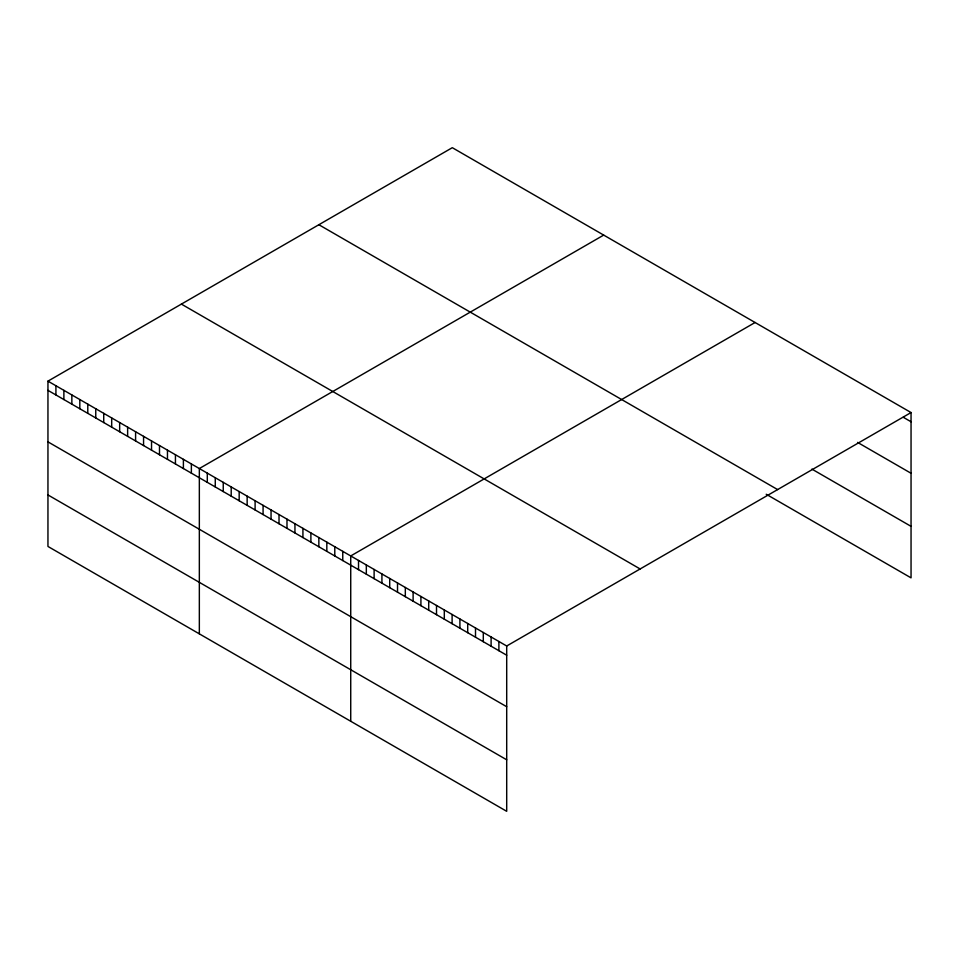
<?xml version="1.0" encoding="UTF-8"?>
<svg xmlns="http://www.w3.org/2000/svg" width="959" height="959" viewBox="0 0 959 959"><rect width="100%" height="100%" fill="white"/><g stroke="black" fill="none" stroke-linecap="round" stroke-linejoin="round"><path stroke-width="1.44" d="M47.95 381.143L506.7 645.994L506.7 811.314L47.95 546.45L47.95 381.143L452.3 147.686L911.05 412.55L911.05 577.857L766.217 494.245M603.691 235.099L199.34 468.543L199.34 633.851M755.081 322.5L350.73 555.944L350.73 721.264M506.7 645.994L911.05 412.55M903.246 417.261L911.05 421.756M857.574 442.399L911.05 473.267M811.889 469.095L911.05 526.347M318.868 224.73L777.617 489.581M181.383 304.099L640.132 568.963M47.95 390.349L506.7 655.213M47.95 441.859L506.7 706.723M47.95 494.94L506.7 759.792M498.896 641.499L498.896 650.705M491.104 636.992L491.104 646.198M483.3 632.484L483.3 641.703M475.508 627.989L475.508 637.196M467.704 623.482L467.704 632.7M459.912 618.987L459.912 628.193M452.109 614.479L452.109 623.686M444.305 609.972L444.305 619.19M436.513 605.477L436.513 614.683M428.709 600.969L428.709 610.188M420.917 596.474L420.917 605.68M413.113 591.967L413.113 601.173M405.321 587.459L405.321 596.678M397.517 582.964L397.517 592.171M389.714 578.457L389.714 587.675M381.922 573.962L381.922 583.168M374.118 569.454L374.118 578.661M366.326 564.947L366.326 574.165M358.522 560.452L358.522 569.658M342.759 551.341L342.759 560.559M334.787 546.75L334.787 555.956M326.827 542.147L326.827 551.353M318.856 537.543L318.856 546.762M310.884 532.94L310.884 542.159M302.924 528.349L302.924 537.555M294.952 523.746L294.952 532.952M286.981 519.143L286.981 528.361M279.021 514.539L279.021 523.758M271.049 509.948L271.049 519.155M263.078 505.345L263.078 514.551M255.106 500.742L255.106 509.96M247.146 496.139L247.146 505.357M239.175 491.547L239.175 500.754M231.203 486.944L231.203 496.151M223.243 482.341L223.243 491.559M215.272 477.738L215.272 486.956M207.3 473.147L207.3 482.353M191.368 463.94L191.368 473.159M183.397 459.337L183.397 468.555M175.437 454.746L175.437 463.952M167.465 450.143L167.465 459.349M159.494 445.539L159.494 454.758M151.534 440.936L151.534 450.155M143.562 436.345L143.562 445.551M135.591 431.742L135.591 440.948M127.631 427.139L127.631 436.357M119.659 422.535L119.659 431.754M111.688 417.944L111.688 427.151M103.728 413.341L103.728 422.547M95.756 408.738L95.756 417.956M87.784 404.135L87.784 413.353M79.825 399.543L79.825 408.75M71.853 394.94L71.853 404.147M63.881 390.337L63.881 399.555M55.922 385.746L55.922 394.952"/></g></svg>
